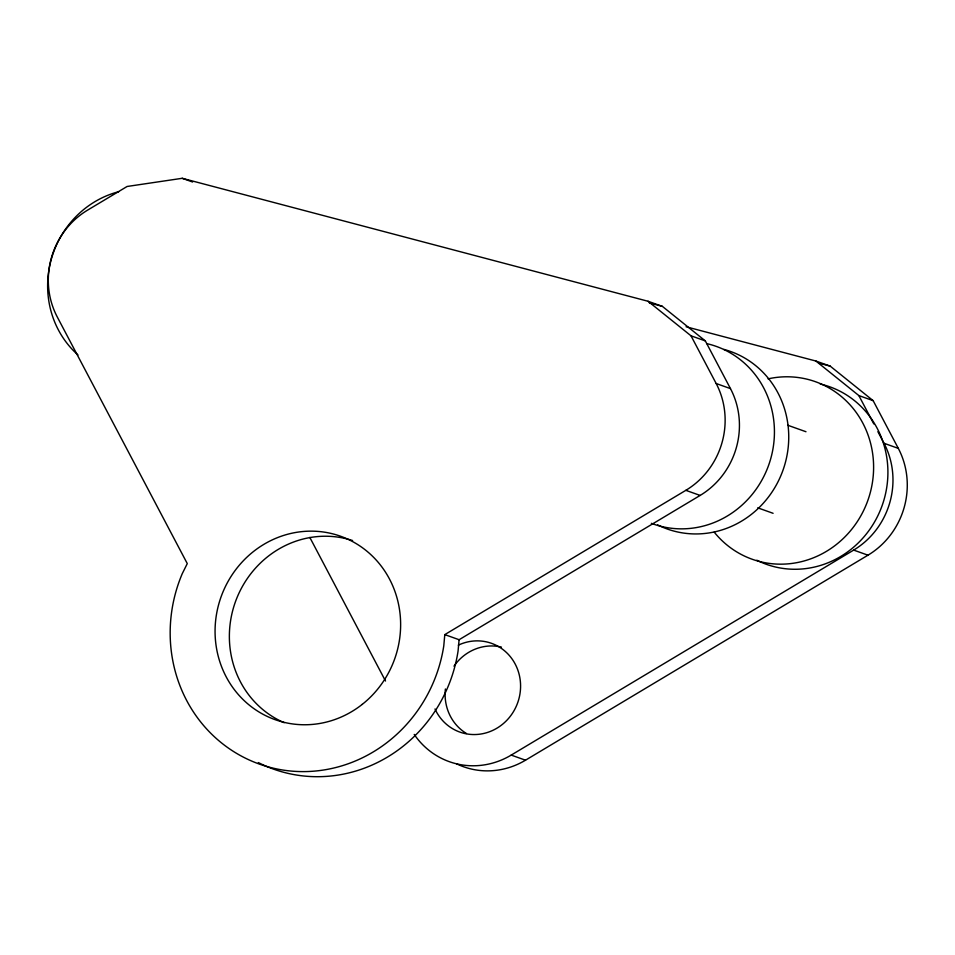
<?xml version="1.0" encoding="UTF-8"?>
<svg xmlns="http://www.w3.org/2000/svg" width="955" height="955" viewBox="0 0 955 955"><rect width="100%" height="100%" fill="white"/><g stroke="black" fill="none" stroke-linecap="round" stroke-linejoin="round"><path stroke-width="1.43" d="M444.791 634.621L443.777 645.878A144.503 136.792 -70.4 0 1 268.379 766.925A144.503 136.792 -70.4 0 1 182.226 573.74L187.276 563.593L57.264 316.953A78.537 74.347 -70.4 0 1 87.585 210.136L127.111 186.476L182.214 178.299L648.039 301.267L662.352 306.352L705.327 340.911L730.468 388.613A78.537 74.347 -70.4 0 1 700.134 495.43L459.104 639.719L444.791 634.621L685.833 490.333A78.537 74.347 -70.4 0 0 716.166 383.516L691.014 335.814L648.039 301.267M459.104 639.719L458.078 650.976A144.503 136.792 -70.4 0 1 258.328 762.567M414.219 734.419A78.537 74.347 -70.4 0 0 511.212 755.095L853.675 550.092A78.537 74.347 -70.4 0 0 884.008 443.275L877.884 431.672M456.824 763.94A78.537 74.347 -70.4 0 0 525.513 760.192L867.976 555.189A78.537 74.347 -70.4 0 0 898.309 448.373L873.157 400.67L830.193 366.123L815.88 361.026L686.084 326.765M649.364 302.926L662.352 306.352M818.65 363.067L830.193 366.123M691.014 335.814L705.327 340.911M815.88 361.026L858.855 395.573L873.157 400.67M182.214 178.299L192.612 182.011M716.166 383.516L730.468 388.613M884.008 443.275L898.309 448.373M787.827 425.273L805.972 431.732M757.745 507.833L773.096 513.301M685.833 490.333L700.134 495.43M853.675 550.092L867.976 555.189M511.212 755.095L525.513 760.192M858.855 395.573L873.813 423.936M309.826 537.426L385.522 681.022M466.434 733.5A47.117 44.61 -70.4 0 1 445.4 688.997M453.971 666.16A47.117 44.61 -70.4 0 1 501.459 647.12M458.34 645.15A47.117 44.61 -70.4 0 1 516.858 667.557A47.117 44.61 -70.4 0 1 494.141 729.727A47.117 44.61 -70.4 0 1 435.002 708.98M77.988 354.962A94.247 89.209 -70.4 0 1 50.579 261.957A94.247 89.209 -70.4 0 1 118.754 191.704M284.184 722.696A97.386 92.193 -70.4 0 1 235.909 600.456A97.386 92.193 -70.4 0 1 352.598 540.542M768.035 378.872A94.247 89.209 -70.4 0 1 868.298 435.695A94.247 89.209 -70.4 0 1 828.033 550.378A94.247 89.209 -70.4 0 1 714.221 532.15M820.238 384.017A94.247 89.209 -70.4 0 1 882.05 505.816A94.247 89.209 -70.4 0 1 756.826 560.215M706.748 343.621A94.247 89.209 -70.4 0 1 770.04 461.026A94.247 89.209 -70.4 0 1 651.358 523.328M723.89 349.411A94.247 89.209 -70.4 0 1 782.348 471.949A94.247 89.209 -70.4 0 1 657.649 524.892M362.184 704.42A97.386 92.193 -70.4 0 0 345.817 538.298A97.386 92.193 -70.4 0 0 215.544 641.139A97.386 92.193 -70.4 0 0 362.184 704.42"/></g></svg>
